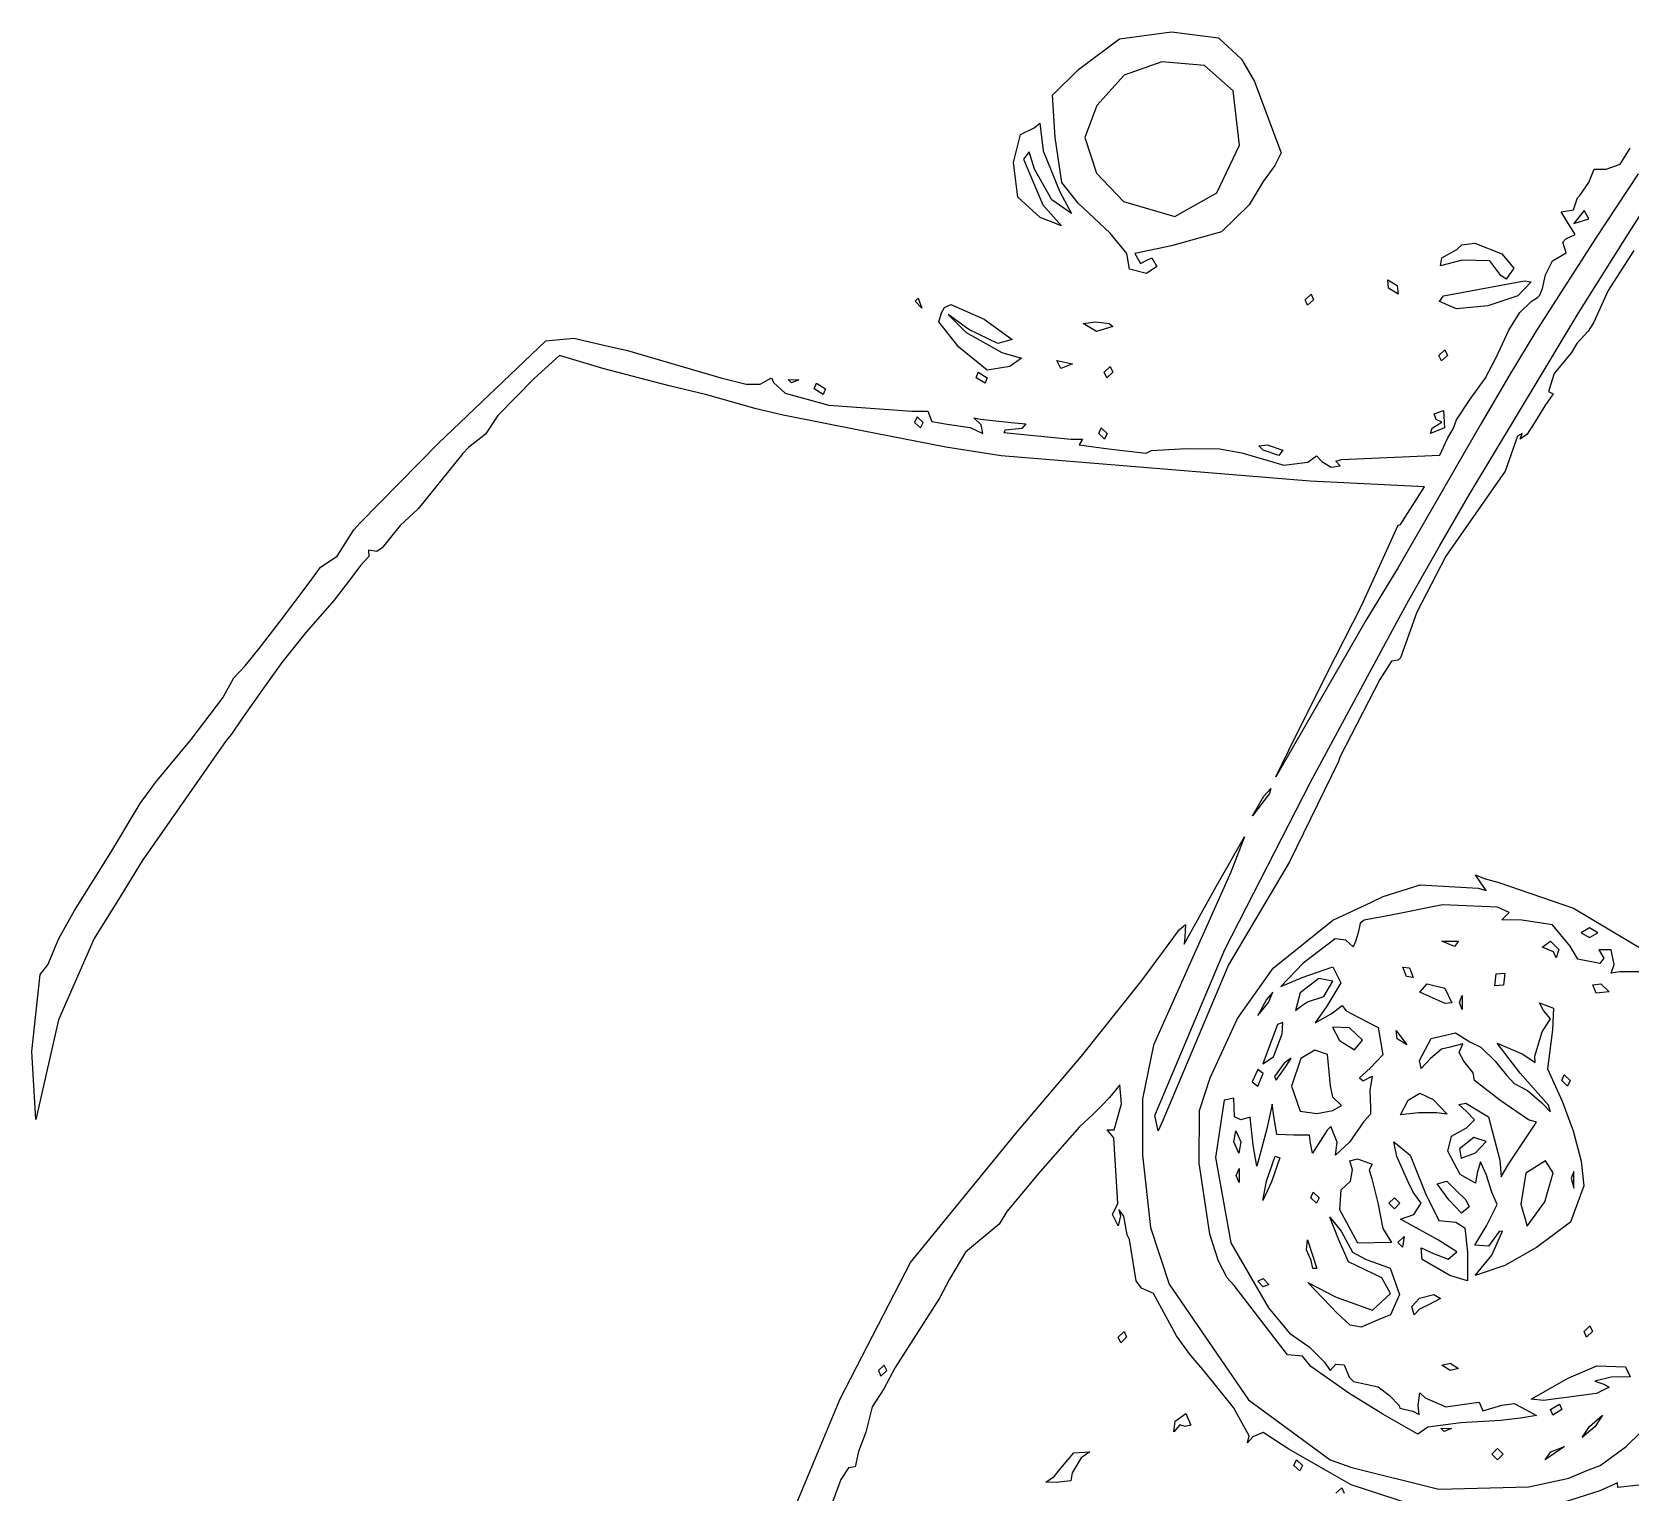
# Model space of a CAD drawing. Extents: x -2 to 136, y 0 to 93.
# Drawn here: x -1.84 to 17.94, y 56.89 to 74.96 of the extents above; entities that cross this region are included whole.
import ezdxf

# ---------------------------------------------------------------- set-up
doc = ezdxf.new("R2010")
doc.units = 0

msp = doc.modelspace()

# ---------------------------------------------------------------- linework, layer by layer
at = {"layer": 'Image'}
for p, q in [((11.620144, 74.870095), (12.261324, 74.957152)), ((12.261324, 74.957152), (12.84382, 74.882778)), ((11.112035, 74.492148), (11.620144, 74.870095)), ((12.84382, 74.882778), (13.1296, 74.621714)), ((12.144333, 74.586938), (11.679415, 74.421001)), ((12.67281, 74.543503), (12.144333, 74.586938)), ((13.025939, 74.227141), (12.67281, 74.543503)), ((13.1296, 74.621714), (13.29032, 74.345251)), ((10.792188, 74.174542), (11.112035, 74.492148)), ((11.679415, 74.421001), (11.339591, 74.045148)), ((13.29032, 74.345251), (13.551323, 73.645852)), ((10.823475, 73.65252), (10.792188, 74.174542)), ((13.106042, 73.55595), (13.025939, 74.227141)), ((11.339591, 74.045148), (11.190325, 73.651832)), ((10.396844, 73.689773), (10.565253, 73.769439)), ((10.565253, 73.769439), (10.634274, 73.827016)), ((10.634274, 73.827016), (10.676176, 73.484404)), ((10.307294, 73.343487), (10.396844, 73.689773)), ((10.90509, 73.094858), (10.823475, 73.65252)), ((11.190325, 73.651832), (11.335595, 73.210468)), ((12.824867, 72.966377), (13.106042, 73.55595)), ((13.551323, 73.645852), (13.619763, 73.460856)), ((10.500161, 73.473265), (10.431144, 73.3841)), ((10.431144, 73.3841), (10.671002, 72.817602)), ((10.569177, 73.259799), (10.500161, 73.473265)), ((10.676176, 73.484404), (10.883193, 72.9795)), ((13.619763, 73.460856), (13.541339, 73.303165)), ((17.815884, 73.322638), (17.936663, 73.519911)), ((10.361064, 72.912756), (10.307294, 73.343487)), ((10.783219, 72.879779), (10.569177, 73.259799)), ((11.335595, 73.210468), (11.670219, 72.859432)), ((13.541339, 73.303165), (13.39885, 73.107082)), ((17.426498, 73.095255), (17.490876, 73.259485)), ((17.490876, 73.259485), (17.641951, 73.259191)), ((18.036171, 73.200718), (17.510537, 72.402577)), ((17.641951, 73.259191), (17.815884, 73.322638)), ((10.883193, 72.9795), (11.025228, 72.7124)), ((11.108614, 72.839774), (10.90509, 73.094858)), ((12.30298, 72.672815), (12.824867, 72.966377)), ((12.824867, 72.966377), (12.824867, 72.966377)), ((13.39885, 73.107082), (13.222584, 72.8162)), ((17.313703, 72.931716), (17.426498, 73.095255)), ((17.919433, 72.463748), (18.271164, 73.016066)), ((10.640144, 72.661154), (10.361064, 72.912756)), ((10.671002, 72.817602), (10.90353, 72.556511)), ((11.025228, 72.7124), (10.783219, 72.879779)), ((11.506356, 72.469199), (11.108614, 72.839774)), ((11.670219, 72.859432), (12.30298, 72.672815)), ((13.222584, 72.8162), (12.882411, 72.485047)), ((17.238426, 72.757446), (17.286837, 72.903909)), ((17.286837, 72.903909), (17.313703, 72.931716)), ((10.90353, 72.556511), (10.640144, 72.661154)), ((10.640144, 72.661154), (10.640144, 72.661154)), ((17.085597, 72.730739), (17.238426, 72.757446)), ((17.143709, 72.638426), (17.085597, 72.730739)), ((17.25711, 72.452368), (17.143709, 72.638426)), ((17.369209, 72.748228), (17.242648, 72.585324)), ((17.242648, 72.585324), (17.426767, 72.644723)), ((17.426767, 72.644723), (17.369209, 72.748228)), ((17.426767, 72.644723), (17.426767, 72.644723)), ((11.710979, 72.214035), (11.506356, 72.469199)), ((12.882411, 72.485047), (12.264993, 72.312513)), ((17.510537, 72.402577), (16.77267, 71.251773)), ((17.104584, 72.357889), (17.142969, 72.396862)), ((17.142969, 72.396862), (17.25711, 72.452368)), ((17.29526, 71.47143), (17.919433, 72.463748)), ((11.743803, 72.022345), (11.710979, 72.214035)), ((12.264993, 72.312513), (11.811478, 72.217845)), ((11.811478, 72.217845), (11.880488, 72.092988)), ((15.607375, 72.161992), (15.79244, 72.265523)), ((15.79244, 72.265523), (15.855094, 72.324578)), ((15.855094, 72.324578), (16.014723, 72.344997)), ((16.014723, 72.344997), (16.349301, 72.212421)), ((16.349301, 72.212421), (16.498522, 72.032677)), ((16.978983, 72.126246), (17.144942, 72.223166)), ((17.144942, 72.223166), (17.104584, 72.357889)), ((17.984572, 72.252902), (17.665321, 71.757894)), ((11.952043, 71.970116), (11.743803, 72.022345)), ((11.743803, 72.022345), (11.743803, 72.022345)), ((11.880488, 72.092988), (11.949505, 72.12749)), ((11.949505, 72.12749), (12.018522, 72.161992)), ((12.081586, 72.054961), (11.952043, 71.970116)), ((12.018522, 72.161992), (12.081586, 72.054961)), ((15.59293, 72.061569), (15.607375, 72.161992)), ((15.859046, 72.131326), (15.59293, 72.061569)), ((16.20247, 72.125195), (15.859046, 72.131326)), ((16.337975, 71.94551), (16.20247, 72.125195)), ((16.498522, 72.032677), (16.404578, 71.896827)), ((16.890325, 71.953712), (16.978983, 72.126246)), ((14.948882, 71.787104), (14.938018, 71.890748)), ((14.938018, 71.890748), (15.05386, 71.818695)), ((14.948883, 71.787104), (14.948882, 71.787104)), ((15.067769, 71.713497), (14.948883, 71.787104)), ((15.05386, 71.818695), (15.067769, 71.713497)), ((15.630316, 71.692965), (16.631672, 71.879258)), ((16.404578, 71.896827), (16.337975, 71.94551)), ((16.337975, 71.94551), (16.337975, 71.94551)), ((16.711637, 71.863648), (16.546588, 71.692151)), ((16.631672, 71.879258), (16.711637, 71.863648)), ((16.821731, 71.701485), (16.853058, 71.781151)), ((16.853058, 71.781151), (16.890325, 71.953712)), ((9.089762, 71.624359), (9.128396, 71.662988)), ((9.17552, 71.539243), (9.089762, 71.624359)), ((9.089762, 71.624359), (9.089762, 71.624359)), ((9.128396, 71.662988), (9.17552, 71.539243)), ((9.453186, 71.548609), (9.533931, 71.583825)), ((9.533931, 71.583825), (9.701363, 71.511647)), ((13.916473, 71.644467), (13.989562, 71.713497)), ((13.946908, 71.575464), (13.916473, 71.644467)), ((13.916473, 71.644467), (13.916473, 71.644467)), ((14.019998, 71.644467), (13.946908, 71.575464)), ((13.989562, 71.713497), (14.019998, 71.644467)), ((15.578009, 71.621449), (15.630316, 71.692965)), ((15.79138, 71.530876), (15.578009, 71.621554)), ((15.578009, 71.621554), (15.578009, 71.621449)), ((16.546588, 71.692151), (16.177038, 71.567818)), ((16.573583, 71.485109), (16.711616, 71.620734)), ((16.711616, 71.620734), (16.791297, 71.671058)), ((16.791297, 71.671058), (16.821731, 71.701485)), ((17.665321, 71.757894), (17.484374, 71.357024)), ((9.382753, 71.368798), (9.416512, 71.483654)), ((9.416512, 71.483654), (9.453186, 71.548609)), ((9.753629, 71.276432), (9.499422, 71.460132)), ((9.499422, 71.460132), (9.723454, 71.238703)), ((9.701363, 71.511647), (9.947269, 71.40285)), ((9.947269, 71.40285), (10.293112, 71.151073)), ((16.177038, 71.567818), (15.79138, 71.530876)), ((16.435551, 71.266854), (16.573583, 71.485109)), ((16.849678, 70.731524), (17.29526, 71.47143)), ((9.633717, 71.058231), (9.382753, 71.368798)), ((9.723454, 71.238703), (10.162223, 70.990074)), ((10.115354, 71.102191), (9.753629, 71.276432)), ((11.171599, 71.350013), (11.326182, 71.369592)), ((11.171599, 71.34996), (11.171599, 71.350013)), ((11.337241, 71.250477), (11.171599, 71.34996)), ((11.326182, 71.369592), (11.491824, 71.347896)), ((11.535407, 71.313738), (11.337241, 71.250477)), ((11.491824, 71.347896), (11.535407, 71.313738)), ((16.279978, 70.929141), (16.435551, 71.266854)), ((16.77267, 71.251773), (16.435591, 70.699641)), ((17.417955, 71.256033), (17.279922, 71.10231)), ((17.484374, 71.357024), (17.417955, 71.256033)), ((3.192299, 69.866946), (4.522366, 71.135992)), ((4.522366, 71.135992), (4.867447, 71.169408)), ((4.867447, 71.169408), (5.254894, 71.076513)), ((5.254894, 71.076513), (5.530959, 71.015421)), ((5.530959, 71.015421), (6.68589, 70.676993)), ((9.983663, 70.772312), (9.633717, 71.058231)), ((9.633717, 71.058231), (9.633717, 71.058231)), ((10.293112, 71.151073), (10.115354, 71.102191)), ((10.162223, 70.990074), (10.405828, 70.921987)), ((15.572867, 70.954805), (15.645956, 71.023835)), ((15.645956, 71.023835), (15.676391, 70.954805)), ((17.213373, 70.989862), (16.996901, 70.73028)), ((17.279922, 71.10231), (17.213373, 70.989862)), ((4.691559, 70.953085), (4.375819, 70.669135)), ((5.225599, 70.790764), (4.691559, 70.953085)), ((6.04863, 70.576901), (5.225599, 70.790764)), ((10.263682, 70.818598), (9.983663, 70.772312)), ((10.405828, 70.921987), (10.263682, 70.818598)), ((10.892691, 70.792245), (10.845242, 70.891094)), ((10.845242, 70.891094), (11.040214, 70.851406)), ((11.040214, 70.851406), (10.892691, 70.792245)), ((10.892691, 70.792245), (10.892691, 70.792245)), ((11.431882, 70.747716), (11.504972, 70.816746)), ((11.504972, 70.816746), (11.535407, 70.747716)), ((15.603302, 70.885802), (15.572867, 70.954805)), ((15.572867, 70.954805), (15.572867, 70.954805)), ((15.676391, 70.954805), (15.603302, 70.885802)), ((16.144187, 70.670855), (16.279978, 70.929141)), ((4.375819, 70.669135), (3.928296, 70.210824)), ((6.68589, 70.676993), (6.998796, 70.598068)), ((6.998796, 70.598068), (7.172551, 70.598068)), ((7.172551, 70.598068), (7.313883, 70.675935)), ((7.313883, 70.675935), (7.340389, 70.618705)), ((7.340389, 70.618705), (7.482821, 70.487289)), ((7.519514, 70.656752), (7.651796, 70.651196)), ((7.519514, 70.656647), (7.519514, 70.656752)), ((7.561212, 70.614948), (7.519514, 70.656647)), ((7.651796, 70.651196), (7.561212, 70.614948)), ((7.843029, 70.540548), (7.869392, 70.609551)), ((7.869392, 70.609551), (7.981063, 70.540548)), ((9.844505, 70.678713), (9.870868, 70.747716)), ((9.956176, 70.609683), (9.844505, 70.678713)), ((9.844505, 70.678713), (9.844505, 70.678713)), ((9.870868, 70.747716), (9.982539, 70.678713)), ((9.982539, 70.678713), (9.956176, 70.609683)), ((11.462317, 70.678713), (11.431882, 70.747716)), ((11.431882, 70.747716), (11.431882, 70.747716)), ((11.535407, 70.747716), (11.462317, 70.678713)), ((15.944855, 69.228401), (16.849678, 70.731524)), ((15.956982, 70.415109), (16.144187, 70.670855)), ((16.435591, 70.699641), (16.082877, 70.092185)), ((16.996901, 70.73028), (16.926527, 70.510041)), ((6.497237, 70.47001), (6.04863, 70.576901)), ((6.820835, 70.379972), (6.497237, 70.47001)), ((7.482821, 70.487289), (8.024142, 70.341019)), ((7.9547, 70.471518), (7.843029, 70.540548)), ((7.843029, 70.540548), (7.843029, 70.540548)), ((7.981063, 70.540548), (7.9547, 70.471518)), ((15.789584, 70.158913), (15.956982, 70.415109)), ((16.985397, 70.479565), (16.884188, 70.332665)), ((16.926527, 70.510041), (16.985397, 70.479565)), ((3.928296, 70.210824), (3.774135, 69.981934)), ((7.124869, 70.293427), (6.820835, 70.379972)), ((7.456927, 70.214555), (7.124869, 70.293427)), ((8.434657, 70.019875), (7.456927, 70.214555)), ((8.024142, 70.341019), (9.052062, 70.263556)), ((9.052062, 70.263556), (9.248799, 70.265236)), ((9.115767, 70.194632), (9.085332, 70.125629)), ((9.188856, 70.125629), (9.115767, 70.194632)), ((9.248799, 70.265236), (9.299649, 70.136662)), ((15.513805, 70.230933), (15.62809, 70.271281)), ((15.539149, 70.161347), (15.513805, 70.230933)), ((15.62809, 70.271281), (15.639897, 70.056543)), ((16.884188, 70.332665), (16.780663, 70.16013)), ((9.469904, 69.817654), (8.434657, 70.019875)), ((9.085332, 70.125629), (9.158422, 70.056599)), ((9.158422, 70.056599), (9.188856, 70.125629)), ((9.188856, 70.125629), (9.188856, 70.125629)), ((9.299649, 70.136662), (9.489082, 70.102028)), ((9.489082, 70.102028), (9.770768, 70.063452)), ((9.770768, 70.063452), (9.930765, 69.986828)), ((9.909437, 70.095969), (9.81631, 70.18172)), ((9.81631, 70.18172), (9.901892, 70.164998)), ((9.901892, 70.164998), (10.281482, 70.122745)), ((9.930765, 69.986828), (9.909437, 70.095969)), ((10.206274, 70.027786), (10.189566, 70.000957)), ((10.189566, 70.000957), (11.017763, 69.917243)), ((10.413323, 70.050011), (10.206274, 70.027786)), ((10.281482, 70.122745), (10.461779, 70.106906)), ((10.461779, 70.106906), (10.413323, 70.050011)), ((11.362865, 69.989024), (11.393301, 70.058028)), ((11.393301, 70.058028), (11.46639, 69.989024)), ((16.082877, 70.092185), (15.06727, 68.330592)), ((15.639897, 70.056543), (15.469342, 69.989024)), ((15.469342, 69.989024), (15.486596, 70.056281)), ((15.486596, 70.056281), (15.607375, 70.130417)), ((15.607375, 70.130417), (15.539149, 70.161347)), ((15.67637, 69.926159), (15.752771, 70.055752)), ((15.752771, 70.055752), (15.789584, 70.158913)), ((16.780663, 70.16013), (16.663891, 69.978785)), ((2.226205, 68.882565), (3.192299, 69.866946)), ((3.564039, 69.815379), (3.495023, 69.743015)), ((3.774135, 69.981934), (3.564039, 69.815379)), ((10.155107, 69.711292), (9.469904, 69.817654)), ((11.017763, 69.917243), (11.16071, 69.920408)), ((11.16071, 69.920408), (11.121287, 69.848425)), ((11.121287, 69.848425), (11.483672, 69.797704)), ((11.435955, 69.919995), (11.362865, 69.989024)), ((11.362865, 69.989024), (11.362865, 69.989024)), ((11.46639, 69.989024), (11.435955, 69.919995)), ((11.483672, 69.797704), (11.95059, 69.745343)), ((12.015334, 69.777093), (12.44563, 69.802229)), ((12.44563, 69.802229), (12.856264, 69.796672)), ((13.345033, 69.836019), (13.446539, 69.849933)), ((13.39885, 69.781962), (13.345033, 69.836019)), ((13.446539, 69.849933), (13.640407, 69.781962)), ((15.469342, 69.989024), (15.469342, 69.989024)), ((15.582746, 69.718885), (15.67637, 69.926159)), ((16.544224, 69.957063), (16.435582, 69.652237)), ((16.599992, 69.987516), (16.544224, 69.957063)), ((16.577173, 69.919174), (16.599992, 69.987516)), ((16.663891, 69.978785), (16.577173, 69.919174)), ((3.495023, 69.743015), (3.219724, 69.397919)), ((13.980111, 69.396782), (10.155107, 69.711292)), ((11.95059, 69.745343), (12.015334, 69.777093)), ((12.856264, 69.796672), (13.132331, 69.750635)), ((13.132331, 69.750635), (13.654334, 69.595146)), ((13.590983, 69.716061), (13.39885, 69.781962)), ((13.39885, 69.781962), (13.39885, 69.781962)), ((13.640407, 69.781962), (13.590983, 69.716061)), ((13.654334, 69.595146), (13.95096, 69.63234)), ((13.95096, 69.63234), (14.058558, 69.710762)), ((14.058558, 69.710762), (14.123501, 69.641733)), ((14.123501, 69.641733), (14.240206, 69.573761)), ((14.296042, 69.647315), (14.365059, 69.668217)), ((14.349239, 69.588214), (14.296042, 69.647315)), ((14.365059, 69.668217), (15.582746, 69.718885)), ((16.435582, 69.652237), (16.393344, 69.523623)), ((14.240206, 69.573761), (14.349239, 69.588214)), ((16.393344, 69.523623), (15.657722, 68.469154)), ((3.219724, 69.397919), (2.943659, 69.056581)), ((15.391921, 69.328149), (13.980111, 69.396782)), ((15.097234, 68.861133), (15.391921, 69.328149)), ((15.579432, 68.593772), (15.944855, 69.228401)), ((2.943659, 69.056581), (2.721247, 68.849518)), ((2.14635, 68.796284), (2.226205, 68.882565)), ((2.721247, 68.849518), (2.495887, 68.572024)), ((14.615991, 67.857782), (15.066843, 68.853461)), ((15.066843, 68.853461), (15.097234, 68.861133)), ((1.93907, 68.471826), (2.14635, 68.796284)), ((1.733541, 68.333026), (1.93907, 68.471826)), ((2.333026, 68.468439), (2.233575, 68.361019)), ((2.432839, 68.527627), (2.326298, 68.544824)), ((2.326298, 68.544824), (2.333026, 68.468439)), ((2.495887, 68.572024), (2.432839, 68.527627)), ((15.200676, 67.927473), (15.579432, 68.593772)), ((15.657722, 68.469154), (15.297841, 67.778989)), ((1.605084, 68.157872), (1.733541, 68.333026)), ((2.233575, 68.361019), (2.080185, 68.158983)), ((15.06727, 68.330592), (14.668339, 67.674452)), ((1.227009, 67.655826), (1.605084, 68.157872)), ((2.080185, 68.158983), (1.904282, 67.926018)), ((1.904282, 67.926018), (1.554373, 67.524143)), ((14.291727, 67.224979), (14.615991, 67.857782)), ((15.055252, 67.660826), (15.200676, 67.927473)), ((0.975876, 67.329595), (1.227009, 67.655826)), ((14.668339, 67.674452), (14.351253, 67.12232)), ((14.800251, 67.18836), (15.055252, 67.660826)), ((15.297841, 67.778989), (15.098087, 67.21339)), ((1.554373, 67.524143), (1.255719, 67.153012)), ((0.801181, 67.114886), (0.975876, 67.329595)), ((0.661224, 66.965687), (0.801181, 67.114886)), ((1.255719, 67.153012), (1.008773, 66.807916)), ((14.351253, 67.12232), (13.552333, 65.738578)), ((13.79876, 66.237528), (14.291727, 67.224979)), ((13.984267, 65.674046), (14.800251, 67.18836)), ((14.986237, 67.172512), (14.841285, 66.94415)), ((15.065917, 67.185741), (14.986237, 67.172512)), ((15.098087, 67.21339), (15.065917, 67.185741)), ((0.527514, 66.716212), (0.661224, 66.965687)), ((14.841285, 66.94415), (14.346842, 65.983555)), ((0.132594, 66.201545), (0.527514, 66.716212)), ((1.008773, 66.807916), (0.758658, 66.458879)), ((0.758658, 66.458879), (0.630841, 66.269093)), ((0.630841, 66.269093), (0.566955, 66.190909)), ((0.566955, 66.190909), (-0.473422, 64.701703)), ((-0.308979, 65.668966), (0.132594, 66.201545)), ((13.552333, 65.738578), (13.79876, 66.237528)), ((14.33058, 65.931432), (13.724995, 64.688395)), ((14.346842, 65.983555), (14.33058, 65.931432)), ((-0.496512, 65.408775), (-0.308979, 65.668966)), ((12.921126, 63.603578), (13.984267, 65.674046)), ((13.474817, 65.535272), (13.263417, 65.259206)), ((13.263417, 65.259206), (13.405024, 65.500771)), ((13.405024, 65.500771), (13.492842, 65.595392)), ((13.492842, 65.595392), (13.474817, 65.535272)), ((-0.858795, 64.802563), (-0.496512, 65.408775)), ((13.263417, 65.259206), (13.263417, 65.259206)), ((12.814124, 64.384786), (13.166126, 64.997005)), ((13.166126, 64.997005), (12.997362, 64.559781)), ((-1.310689, 64.085913), (-0.858795, 64.802563)), ((-0.473422, 64.701703), (-0.731142, 64.277048)), ((13.724995, 64.688395), (13.681276, 64.619365)), ((12.997362, 64.559781), (12.041244, 62.419447)), ((13.681276, 64.619365), (12.970505, 63.415142)), ((16.090498, 64.430294), (16.024542, 64.527115)), ((16.024542, 64.527115), (16.133185, 64.480168)), ((16.133185, 64.480168), (16.311657, 64.434528)), ((-0.731142, 64.277048), (-1.06607, 63.740817)), ((12.420446, 63.671497), (12.814124, 64.384786)), ((14.883961, 64.257363), (15.340316, 64.404931)), ((15.340316, 64.404931), (16.055989, 64.364122)), ((16.055989, 64.364122), (16.156752, 64.331764)), ((16.156752, 64.331764), (16.090498, 64.430294)), ((16.311657, 64.434528), (17.238319, 64.113807)), ((-1.504695, 63.740844), (-1.310689, 64.085913)), ((14.261352, 63.964853), (14.737768, 64.19037)), ((14.737768, 64.19037), (14.883961, 64.257363)), ((15.61441, 64.155088), (14.982549, 64.028869)), ((16.297546, 64.128352), (15.61441, 64.155088)), ((16.439029, 64.059825), (16.297546, 64.128352)), ((17.238319, 64.113807), (18.329424, 63.463958)), ((12.363617, 63.850937), (12.435061, 63.913061)), ((12.435061, 63.913061), (12.426613, 63.757777)), ((13.520225, 63.373417), (14.261352, 63.964853)), ((14.598163, 63.927931), (14.572135, 63.810694)), ((14.648799, 63.966639), (14.598163, 63.927931)), ((14.982549, 64.028869), (14.648799, 63.966639)), ((16.350887, 63.971296), (16.439029, 64.059825)), ((16.5972, 63.965739), (16.350887, 63.971296)), ((16.978662, 63.909648), (16.5972, 63.965739)), ((17.194759, 63.646573), (16.978662, 63.909648)), ((17.436318, 63.870172), (17.332793, 63.810694)), ((17.539842, 63.810694), (17.436318, 63.870172)), ((-1.641657, 63.412999), (-1.504695, 63.740844)), ((-1.06607, 63.740817), (-1.508668, 62.734106)), ((11.897756, 63.220621), (12.363617, 63.850937)), ((12.426613, 63.757777), (12.420446, 63.671497)), ((14.289453, 63.734649), (13.892025, 63.433504)), ((14.418924, 63.718196), (14.289453, 63.734649)), ((14.512943, 63.638159), (14.418924, 63.718196)), ((14.540574, 63.7024), (14.512943, 63.638159)), ((14.572135, 63.810694), (14.540574, 63.7024)), ((15.607383, 63.706607), (15.814432, 63.706607)), ((15.76267, 63.638662), (15.607383, 63.706607)), ((15.607383, 63.706607), (15.607383, 63.706607)), ((15.814432, 63.706607), (15.76267, 63.638662)), ((16.849678, 63.633423), (16.953203, 63.706501)), ((16.953203, 63.706501), (17.056728, 63.602996)), ((17.332793, 63.810694), (17.436318, 63.751216)), ((17.436318, 63.751216), (17.539842, 63.810694)), ((17.539842, 63.810694), (17.539842, 63.810694)), ((12.058754, 61.550493), (12.921126, 63.603578)), ((16.918695, 63.602996), (16.849678, 63.633423)), ((16.987711, 63.572543), (16.918695, 63.602996)), ((17.022219, 63.499465), (16.987711, 63.572543)), ((16.987711, 63.572543), (16.987711, 63.572543)), ((17.056728, 63.602996), (17.022219, 63.499465)), ((17.288806, 63.485353), (17.194759, 63.646573)), ((17.562739, 63.432181), (17.288806, 63.485353)), ((17.70124, 63.598392), (17.55182, 63.599864)), ((17.55182, 63.599864), (17.610856, 63.497454)), ((17.610856, 63.497454), (17.562739, 63.432181)), ((17.739703, 63.417709), (17.70124, 63.598392)), ((-1.835976, 62.343105), (-1.732972, 63.292085)), ((-1.732972, 63.292085), (-1.641657, 63.412999)), ((12.970505, 63.415142), (12.156564, 61.48665)), ((13.07892, 62.747705), (13.520225, 63.373417)), ((13.892025, 63.433504), (13.615618, 63.146905)), ((13.878983, 63.256683), (14.258573, 63.388181)), ((14.258573, 63.388181), (14.358104, 63.190505)), ((15.170279, 63.269331), (15.124268, 63.386647)), ((15.124268, 63.386647), (15.205937, 63.376328)), ((15.205937, 63.376328), (15.251948, 63.259012)), ((16.263876, 63.15294), (16.281968, 63.304361)), ((16.281968, 63.304361), (16.387318, 63.310529)), ((16.387318, 63.310529), (16.370637, 63.160904)), ((17.703062, 63.311237), (17.739703, 63.417709)), ((17.809983, 63.325713), (17.703062, 63.311237)), ((18.087443, 63.326497), (17.809983, 63.325713)), ((11.149983, 62.285214), (11.897756, 63.220621)), ((13.51676, 63.075791), (13.437174, 62.986703)), ((13.462333, 62.948127), (13.51676, 63.075791)), ((13.615618, 63.146905), (13.878983, 63.256683)), ((14.086842, 63.243481), (13.853148, 63.068237)), ((14.259293, 63.213649), (14.086842, 63.243481)), ((14.146449, 63.021019), (14.259293, 63.213649)), ((14.358104, 63.190505), (14.184864, 62.900317)), ((15.251948, 63.259012), (15.170279, 63.269331)), ((15.170279, 63.269331), (15.170279, 63.269331)), ((15.335201, 63.075986), (15.428133, 63.176674)), ((15.465277, 63.016257), (15.335201, 63.075986)), ((15.428133, 63.176674), (15.643905, 63.123608)), ((15.643905, 63.123608), (15.73304, 62.944634)), ((16.263877, 63.152967), (16.263876, 63.15294)), ((16.370637, 63.160904), (16.263877, 63.152967)), ((17.474707, 63.16734), (17.574351, 63.179266)), ((17.516837, 63.062268), (17.474707, 63.16734)), ((17.677875, 63.077905), (17.516837, 63.062294)), ((17.574351, 63.179266), (17.677875, 63.077905)), ((13.437174, 62.986703), (13.329842, 62.785382)), ((13.329842, 62.785382), (13.462333, 62.948127)), ((13.462333, 62.948127), (13.462333, 62.948127)), ((13.853148, 63.068237), (13.796961, 62.850469)), ((13.796961, 62.850469), (13.870089, 62.906243)), ((13.870089, 62.906243), (13.944859, 62.957916)), ((13.944859, 62.957916), (14.146449, 63.021019)), ((13.944859, 62.957916), (13.944859, 62.957916)), ((14.184864, 62.900317), (14.042268, 62.695662)), ((14.239743, 62.807501), (14.376035, 62.911346)), ((14.376035, 62.911346), (14.423141, 62.842532)), ((15.650454, 62.933389), (15.465277, 63.016257)), ((15.73304, 62.944634), (15.650454, 62.933257)), ((15.650454, 62.933257), (15.650454, 62.933389)), ((15.825329, 62.947254), (15.860141, 63.033508)), ((15.860141, 62.860973), (15.825329, 62.947254)), ((15.825329, 62.947254), (15.825329, 62.947254)), ((15.860141, 63.033508), (15.860141, 62.860973)), ((16.867102, 62.850628), (16.816773, 62.941549)), ((16.816773, 62.941549), (16.987712, 62.878065)), ((16.987712, 62.878065), (16.978261, 62.611048)), ((17.516837, 63.062294), (17.516837, 63.062268)), ((-1.508668, 62.734106), (-1.789214, 61.499985)), ((12.740789, 62.016345), (13.07892, 62.747705)), ((13.642669, 62.699425), (13.573178, 62.673543)), ((13.632749, 62.558899), (13.642669, 62.699425)), ((14.042268, 62.695662), (14.239743, 62.807501)), ((14.423141, 62.842532), (14.580684, 62.763183)), ((14.580684, 62.763183), (14.820886, 62.639038)), ((16.849661, 62.582896), (16.9505, 62.746637)), ((16.9505, 62.746637), (16.867102, 62.850628)), ((13.573178, 62.673543), (13.393997, 62.188932)), ((13.52435, 62.277356), (13.632749, 62.558899)), ((14.463921, 62.632559), (14.254297, 62.640936)), ((14.254297, 62.640936), (14.342082, 62.476931)), ((14.627352, 62.47963), (14.463921, 62.632559)), ((14.820886, 62.639038), (14.878065, 62.298417)), ((15.056636, 62.49778), (15.042727, 62.602952)), ((15.042727, 62.602952), (15.175521, 62.424147)), ((15.175521, 62.424147), (15.056634, 62.49778)), ((15.056634, 62.49778), (15.056636, 62.49778)), ((15.332852, 62.228699), (15.474885, 62.502132)), ((15.474885, 62.502132), (15.777143, 62.574112)), ((15.777143, 62.574112), (15.952465, 62.462405)), ((16.759297, 62.281801), (16.849661, 62.582896)), ((16.978261, 62.611048), (16.914837, 62.128812)), ((-1.789214, 61.499985), (-1.835976, 62.343105)), ((10.353813, 61.345415), (11.149983, 62.285214)), ((12.041244, 62.419447), (11.906371, 61.755636)), ((14.037888, 62.359637), (13.865323, 62.254522)), ((14.19207, 62.304426), (14.037888, 62.359637)), ((14.22845, 61.915486), (14.19207, 62.304426)), ((14.342082, 62.476931), (14.526976, 62.360799)), ((14.526976, 62.360799), (14.627352, 62.479577)), ((14.627352, 62.479577), (14.627352, 62.47963)), ((14.878065, 62.298417), (14.72213, 62.135804)), ((15.605849, 62.368981), (15.46935, 62.256666)), ((15.712576, 62.396074), (15.605849, 62.368981)), ((15.865864, 62.435286), (15.712576, 62.396074)), ((15.820569, 62.329479), (15.865864, 62.435286)), ((15.879321, 62.22346), (15.820569, 62.329479)), ((15.952465, 62.462405), (16.089183, 62.394698)), ((16.089183, 62.394698), (16.269206, 62.222164)), ((16.577233, 62.072648), (16.293406, 62.445875)), ((16.293406, 62.445875), (16.612143, 62.310191)), ((16.612143, 62.310191), (16.76413, 62.206153)), ((13.329842, 62.119929), (13.261882, 61.964645)), ((13.397801, 62.06815), (13.329842, 62.119929)), ((13.393997, 62.188932), (13.52435, 62.277356)), ((13.52435, 62.277356), (13.52435, 62.277356)), ((13.65767, 62.197743), (13.536891, 62.03095)), ((13.55642, 61.987638), (13.677199, 62.154431)), ((13.74445, 62.256831), (13.65767, 62.197743)), ((13.677199, 62.154431), (13.74445, 62.256831)), ((13.677199, 62.154431), (13.677199, 62.154431)), ((13.865323, 62.254522), (13.748412, 61.914312)), ((14.72213, 62.135804), (14.58818, 62.016265)), ((15.353528, 62.129623), (15.332852, 62.228699)), ((15.46935, 62.256666), (15.353528, 62.129623)), ((15.994131, 62.077887), (15.879321, 62.22346)), ((16.269206, 62.222164), (16.408554, 62.049603)), ((16.76413, 62.206153), (16.759297, 62.281801)), ((16.914837, 62.128812), (17.097098, 61.72623)), ((11.622951, 61.928186), (11.495963, 61.772902)), ((11.645004, 61.69268), (11.622951, 61.928186)), ((12.610021, 61.610336), (12.740789, 62.016345)), ((13.261882, 61.964645), (13.329842, 61.912866)), ((13.329842, 61.912866), (13.397801, 62.06815)), ((13.397801, 62.06815), (13.397801, 62.06815)), ((13.536891, 62.03095), (13.55642, 61.987638)), ((13.748412, 61.914312), (13.854777, 61.604839)), ((14.259134, 61.774833), (14.22845, 61.915486)), ((14.58818, 62.016265), (14.633688, 61.979753)), ((14.633688, 61.979753), (14.745265, 62.034224)), ((14.745265, 62.034224), (14.718989, 61.860214)), ((16.013993, 61.9806), (15.994131, 62.077887)), ((16.327315, 61.739035), (16.013993, 61.9806)), ((16.408554, 62.049603), (16.504597, 61.946098)), ((16.504597, 61.946098), (16.669357, 61.859817)), ((16.926212, 61.675985), (16.577233, 62.072648)), ((17.091236, 61.981923), (17.121671, 62.050926)), ((17.164326, 61.912893), (17.091236, 61.981923)), ((17.091236, 61.981923), (17.091236, 61.981923)), ((17.121671, 62.050926), (17.19476, 61.981923)), ((17.19476, 61.981923), (17.164326, 61.912893)), ((11.495963, 61.772902), (11.397239, 61.669371)), ((11.552524, 61.373302), (11.645004, 61.69268)), ((11.906371, 61.755636), (11.904856, 61.056729)), ((12.915905, 61.740438), (12.809269, 61.028577)), ((13.03597, 61.761869), (12.915905, 61.740438)), ((13.043958, 61.533163), (13.03597, 61.761869)), ((14.365088, 61.673472), (14.259134, 61.774833)), ((14.718989, 61.860214), (14.727202, 61.647252)), ((15.095461, 61.558352), (15.193143, 61.739988)), ((15.193143, 61.739988), (15.333699, 61.826632)), ((15.333699, 61.826632), (15.50209, 61.747661)), ((15.50209, 61.747661), (15.673972, 61.567271)), ((15.819172, 61.68506), (15.903998, 61.702338)), ((15.903998, 61.702338), (16.187261, 61.532766)), ((16.682051, 61.497471), (16.327315, 61.739035)), ((16.669357, 61.859817), (16.845795, 61.704534)), ((16.845795, 61.704534), (16.952613, 61.593988)), ((17.097098, 61.72623), (17.233613, 61.359703)), ((11.292006, 61.565866), (11.125511, 61.410582)), ((11.397239, 61.669371), (11.292006, 61.565866)), ((12.058755, 61.550467), (12.058754, 61.550493)), ((12.0966, 61.360496), (12.058755, 61.550467)), ((12.603907, 60.959971), (12.610021, 61.610336)), ((13.120094, 61.496651), (13.043958, 61.533163)), ((13.236303, 61.53066), (13.120094, 61.496651)), ((13.271965, 61.181585), (13.236303, 61.53066)), ((13.507902, 61.68809), (13.442192, 61.382642)), ((13.528463, 61.542847), (13.507902, 61.68809)), ((13.567309, 61.314922), (13.528463, 61.542847)), ((13.854777, 61.604839), (14.060947, 61.573142)), ((14.060947, 61.573142), (14.260684, 61.612194)), ((14.260684, 61.612194), (14.365088, 61.673472)), ((14.260684, 61.612194), (14.260684, 61.612194)), ((14.723971, 61.567665), (14.641152, 61.476172)), ((14.727202, 61.647252), (14.723971, 61.567665)), ((15.319237, 61.582561), (15.095461, 61.55769)), ((15.095461, 61.55769), (15.095461, 61.558352)), ((15.540089, 61.582561), (15.319237, 61.582561)), ((15.673972, 61.567271), (15.540089, 61.582561)), ((15.913894, 61.598806), (15.819172, 61.68506)), ((16.013355, 61.497484), (15.913894, 61.598806)), ((15.913894, 61.396162), (16.013355, 61.497484)), ((16.187261, 61.532766), (16.326201, 60.997885)), ((16.780661, 61.466912), (16.682051, 61.497471)), ((16.952613, 61.593988), (16.926212, 61.675985)), ((9.032119, 59.731909), (10.353813, 61.345415)), ((11.125511, 61.410582), (10.644104, 60.859879)), ((11.550746, 61.273422), (11.466254, 61.373302)), ((11.466254, 61.373302), (11.552524, 61.373302)), ((12.156564, 61.48665), (12.0966, 61.360496)), ((13.033778, 61.221749), (13.060237, 61.359782)), ((13.060237, 61.359782), (13.122792, 61.221749)), ((13.442192, 61.382642), (13.317546, 60.923161)), ((13.778708, 61.304722), (13.567309, 61.314922)), ((13.970466, 61.305824), (13.778708, 61.304722)), ((13.981106, 61.208758), (13.970466, 61.305824)), ((14.18888, 61.366529), (14.006903, 61.084536)), ((14.234701, 61.413731), (14.18888, 61.366529)), ((14.311743, 61.218706), (14.234701, 61.413731)), ((14.641152, 61.476172), (14.467029, 61.221088)), ((15.728162, 61.292631), (15.913894, 61.396162)), ((16.433563, 60.945339), (16.780661, 61.466912)), ((17.233613, 61.359703), (17.330521, 60.982593)), ((11.59948, 60.461893), (11.550746, 61.273422)), ((13.096334, 61.083716), (13.033778, 61.221749)), ((13.033778, 61.221749), (13.033778, 61.221749)), ((13.122792, 61.221749), (13.096334, 61.083716)), ((13.317546, 60.923161), (13.271965, 61.181585)), ((14.006903, 61.084536), (13.981106, 61.208758)), ((14.467029, 61.221088), (14.292907, 61.057522)), ((14.292907, 61.057522), (14.311743, 61.218706)), ((15.050243, 61.040377), (15.014143, 61.222225)), ((15.014143, 61.222225), (15.218039, 61.058071)), ((15.682855, 61.1065), (15.728162, 61.292631)), ((15.836806, 60.81871), (15.682855, 61.1065)), ((16.004931, 61.27837), (15.82733, 61.135548)), ((15.82733, 61.135548), (15.84694, 61.021321)), ((16.154885, 61.228969), (16.004931, 61.27837)), ((16.026019, 61.086203), (16.154885, 61.228969)), ((11.904856, 61.056729), (12.004871, 60.163887)), ((12.737802, 60.082455), (12.603907, 60.959971)), ((12.809269, 61.028577), (12.996783, 59.974687)), ((13.438503, 60.738621), (13.544162, 61.045749)), ((13.602901, 61.023712), (13.500248, 60.729281)), ((13.544162, 61.045749), (13.602901, 61.023712)), ((14.467894, 60.989396), (14.565636, 61.014766)), ((14.503121, 60.876733), (14.467894, 60.989396)), ((14.565636, 61.014766), (14.744678, 60.945736)), ((14.744678, 60.945736), (14.709313, 60.876733)), ((15.193285, 60.72981), (15.050243, 61.040377)), ((15.218039, 61.058071), (15.406726, 60.58384)), ((15.84694, 61.021321), (16.026018, 61.086203)), ((16.026018, 61.086203), (16.026019, 61.086203)), ((16.085793, 60.976825), (16.046529, 60.841464)), ((16.159514, 60.811249), (16.085793, 60.976825)), ((16.326201, 60.997885), (16.341058, 60.790055)), ((16.341058, 60.790055), (16.433563, 60.945339)), ((16.89115, 60.988387), (16.64849, 60.835289)), ((16.98516, 60.841507), (16.89115, 60.988387)), ((17.330521, 60.982593), (17.366801, 60.677644)), ((10.644104, 60.859879), (10.223959, 60.362939)), ((13.064673, 60.807624), (13.099484, 60.893904)), ((13.099484, 60.72137), (13.064673, 60.807624)), ((13.064673, 60.807624), (13.064673, 60.807624)), ((13.099484, 60.893904), (13.099484, 60.72137)), ((13.39459, 60.497056), (13.438503, 60.738621)), ((13.500248, 60.729281), (13.39459, 60.497056)), ((14.360892, 60.629697), (14.478522, 60.7387)), ((14.478522, 60.7387), (14.503121, 60.876733)), ((14.709313, 60.876733), (14.743357, 60.764656)), ((14.743357, 60.764656), (14.815314, 60.470016)), ((15.254251, 60.60109), (15.193285, 60.72981)), ((15.548279, 60.702287), (15.66873, 60.738806)), ((15.693653, 60.504359), (15.548279, 60.702287)), ((15.66873, 60.738806), (15.789509, 60.618024)), ((16.026257, 60.711292), (15.836806, 60.81871)), ((16.046529, 60.841464), (16.026257, 60.711292)), ((16.228531, 60.600138), (16.159514, 60.811249)), ((16.64849, 60.835289), (16.583597, 60.454009)), ((16.882754, 60.480493), (16.98516, 60.841507)), ((17.242588, 60.858159), (17.208215, 60.773202)), ((17.208215, 60.773202), (17.240031, 60.651123)), ((17.240031, 60.651123), (17.242597, 60.858159)), ((17.242597, 60.858159), (17.242588, 60.858159)), ((13.985497, 60.531558), (14.015932, 60.600588)), ((14.058587, 60.462555), (13.985497, 60.531558)), ((13.985497, 60.531558), (13.985497, 60.531558)), ((14.015932, 60.600588), (14.089022, 60.531558)), ((14.089022, 60.531558), (14.058587, 60.462555)), ((14.346753, 60.383841), (14.360892, 60.629697)), ((14.951727, 60.462608), (15.020743, 60.531611)), ((15.020743, 60.531611), (15.08976, 60.462608)), ((15.351315, 60.463057), (15.254251, 60.60109)), ((15.406726, 60.58384), (15.570688, 60.248666)), ((15.852678, 60.339669), (15.693652, 60.504359)), ((15.693652, 60.504359), (15.693653, 60.504359)), ((15.789509, 60.618024), (15.903123, 60.507243)), ((15.903123, 60.507243), (15.946434, 60.420962)), ((16.292879, 60.447014), (16.228531, 60.600138)), ((17.366801, 60.677644), (17.200936, 60.23123)), ((10.223959, 60.362939), (10.129605, 60.2062)), ((11.53527, 60.32386), (11.59948, 60.461893)), ((11.60212, 60.185827), (11.53527, 60.32386)), ((11.631418, 60.306609), (11.60212, 60.185827)), ((11.673867, 60.302376), (11.612901, 60.387549)), ((11.612901, 60.387549), (11.631418, 60.306609)), ((14.570684, 59.968499), (14.346753, 60.383841)), ((14.815314, 60.470016), (14.878527, 60.150717)), ((15.020743, 60.393578), (14.951727, 60.462608)), ((14.951727, 60.462608), (14.951727, 60.462608)), ((15.08976, 60.462608), (15.020743, 60.393578)), ((15.096188, 60.266419), (15.259913, 60.325024)), ((15.259913, 60.325024), (15.351315, 60.463057)), ((15.946434, 60.420962), (15.852678, 60.339669)), ((16.159514, 60.186039), (16.292879, 60.447014)), ((16.583597, 60.454009), (16.664825, 60.180291)), ((16.664825, 60.180291), (16.882755, 60.480493)), ((16.882755, 60.480493), (16.882754, 60.480493)), ((10.129605, 60.2062), (9.714296, 59.85832)), ((11.714377, 60.074491), (11.673867, 60.302376)), ((12.004871, 60.163887), (12.233121, 59.461505)), ((14.329821, 60.018214), (14.221125, 60.290734)), ((14.221125, 60.290734), (14.360589, 60.118173)), ((14.360589, 60.118173), (14.501586, 59.859385)), ((14.878527, 60.150717), (14.98404, 59.979505)), ((15.567235, 60.006414), (15.096188, 60.266419)), ((15.570688, 60.248666), (15.779924, 60.231468)), ((15.779924, 60.231468), (15.894388, 60.158744)), ((15.894388, 60.158744), (15.923768, 59.859226)), ((16.01736, 59.94549), (16.159514, 60.186039)), ((16.317569, 60.114893), (16.186047, 59.931616)), ((16.226911, 59.820729), (16.358433, 60.117538)), ((16.358433, 60.117538), (16.317569, 60.114893)), ((17.200936, 60.23123), (16.777712, 59.91545)), ((11.74311, 60.013716), (11.714377, 60.074491)), ((11.826726, 59.501801), (11.74311, 60.013716)), ((12.846726, 59.74863), (12.737802, 60.082455)), ((12.996783, 59.974687), (13.46152, 59.168109)), ((13.931552, 59.888489), (13.947839, 60.012076)), ((13.947839, 60.012076), (14.062802, 59.654227)), ((14.453564, 59.740084), (14.329821, 60.018214)), ((14.570685, 59.968393), (14.570684, 59.968499)), ((14.98404, 59.979505), (14.570685, 59.968393)), ((15.120816, 59.920953), (15.065603, 59.976172)), ((15.065603, 59.976172), (15.065604, 59.976172)), ((15.065604, 59.976172), (15.143248, 60.053827)), ((15.143248, 60.053827), (15.120816, 59.920953)), ((15.365234, 59.768851), (15.351056, 59.910926)), ((15.351056, 59.910926), (15.503858, 59.841896)), ((15.792212, 59.862507), (15.567235, 60.006414)), ((16.186047, 59.931616), (16.01736, 59.94549)), ((16.777712, 59.91545), (16.385929, 59.694391)), ((8.162045, 58.041964), (9.032119, 59.731909)), ((9.714296, 59.85832), (9.516542, 59.522227)), ((12.950891, 59.541065), (12.846726, 59.74863)), ((13.993066, 59.755218), (13.931552, 59.888489)), ((14.011378, 59.657429), (13.993066, 59.755218)), ((14.864426, 59.539408), (14.453564, 59.740084)), ((14.501586, 59.859385), (14.66247, 59.773104)), ((14.66247, 59.773104), (14.966974, 59.658742)), ((15.705294, 59.571016), (15.365234, 59.768851)), ((15.503858, 59.841896), (15.686224, 59.772893)), ((15.686224, 59.772893), (15.792212, 59.862507)), ((15.923768, 59.859226), (15.923768, 59.503097)), ((16.021481, 59.56837), (16.226911, 59.820729)), ((9.516542, 59.522227), (9.39472, 59.287753)), ((13.037987, 59.447403), (12.950891, 59.541065)), ((13.329842, 59.500795), (13.398858, 59.531223)), ((13.398858, 59.531223), (13.467874, 59.458145)), ((14.011378, 59.657402), (14.011378, 59.657429)), ((14.062802, 59.654227), (14.011378, 59.657402)), ((14.973636, 59.3453), (14.864426, 59.539408)), ((14.966974, 59.658742), (15.082622, 59.335246)), ((15.923768, 59.503097), (15.705294, 59.571069)), ((15.705294, 59.571069), (15.705294, 59.571016)), ((16.385929, 59.694391), (16.021481, 59.567973)), ((16.021481, 59.567973), (16.021481, 59.56837)), ((11.893501, 59.412134), (11.826726, 59.501801)), ((12.041991, 59.348078), (11.893501, 59.412134)), ((12.326184, 58.822696), (12.041991, 59.348078)), ((12.233121, 59.461505), (13.214438, 58.032545)), ((13.700469, 58.589519), (13.037987, 59.447403)), ((13.398858, 59.427691), (13.329842, 59.500795)), ((13.329842, 59.500795), (13.329842, 59.500795)), ((13.467874, 59.458145), (13.398858, 59.427691)), ((14.317217, 59.099873), (13.948914, 59.483095)), ((13.948914, 59.483095), (14.300535, 59.302411)), ((14.750911, 59.140341), (14.973636, 59.3453)), ((15.082622, 59.335246), (14.973054, 59.082887)), ((15.333057, 59.289817), (15.507631, 59.335325)), ((15.507631, 59.335325), (15.592386, 59.283573)), ((9.39472, 59.287753), (8.843632, 58.429128)), ((13.46152, 59.168109), (13.723984, 58.856086)), ((14.300535, 59.302411), (14.750911, 59.140341)), ((15.237343, 59.186312), (15.333057, 59.289817)), ((15.264467, 59.082781), (15.237343, 59.186312)), ((15.237343, 59.186312), (15.237343, 59.186312)), ((15.331317, 59.154827), (15.264467, 59.082781)), ((15.444936, 59.206579), (15.331317, 59.154827)), ((15.592386, 59.283573), (15.444936, 59.206579)), ((14.474592, 58.95459), (14.317217, 59.099873)), ((14.474592, 58.954537), (14.474592, 58.95459)), ((14.609754, 58.928608), (14.474592, 58.954537)), ((14.818787, 59.022165), (14.609754, 58.928608)), ((14.973054, 59.082887), (14.818787, 59.022165)), ((17.367301, 58.875877), (17.440391, 58.944907)), ((17.440391, 58.944907), (17.470826, 58.875877)), ((11.604431, 58.806874), (11.67752, 58.875877)), ((11.634866, 58.737844), (11.604431, 58.806874)), ((11.604431, 58.806874), (11.604431, 58.806874)), ((11.707956, 58.806874), (11.634866, 58.737844)), ((11.67752, 58.875877), (11.707956, 58.806874)), ((12.487546, 58.598409), (12.326184, 58.822696)), ((13.723984, 58.856086), (13.968241, 58.68633)), ((17.397737, 58.806874), (17.367301, 58.875877)), ((17.367301, 58.875877), (17.367301, 58.875877)), ((17.470826, 58.875877), (17.397737, 58.806874)), ((12.670002, 58.379599), (12.487546, 58.598409)), ((13.881973, 58.572056), (13.700469, 58.589519)), ((13.986157, 58.443231), (13.881973, 58.572056)), ((13.968241, 58.68633), (14.158037, 58.497999)), ((8.709815, 58.461831), (8.636725, 58.392828)), ((8.636725, 58.392828), (8.66716, 58.323798)), ((8.66716, 58.323798), (8.74025, 58.392828)), ((8.843632, 58.429128), (8.705599, 58.165551)), ((8.74025, 58.392828), (8.709815, 58.461831)), ((8.74025, 58.392828), (8.74025, 58.392828)), ((13.029995, 57.936713), (12.670002, 58.379599)), ((14.459247, 58.113137), (13.986157, 58.443231)), ((14.158037, 58.497999), (14.227053, 58.392986)), ((14.227053, 58.392986), (14.296069, 58.470456)), ((14.296069, 58.470456), (14.398834, 58.462519)), ((14.398834, 58.462519), (14.460924, 58.311415)), ((15.607383, 58.459635), (15.710908, 58.486755)), ((15.710908, 58.392775), (15.607383, 58.459635)), ((15.607383, 58.459635), (15.607383, 58.459635)), ((15.710908, 58.486755), (15.814432, 58.419895)), ((15.814432, 58.419895), (15.710908, 58.392775)), ((17.180261, 58.302631), (17.525468, 58.451426)), ((17.525468, 58.451426), (17.879644, 58.439447)), ((17.879644, 58.439447), (17.936459, 58.316634)), ((8.705599, 58.165551), (8.558939, 57.943169)), ((14.460924, 58.311415), (14.513446, 58.25842)), ((14.513446, 58.25842), (14.818243, 58.1932)), ((14.818243, 58.1932), (14.955025, 58.087658)), ((16.711645, 58.04125), (17.126801, 58.273739)), ((17.126801, 58.273739), (17.180261, 58.302631)), ((17.702964, 58.311733), (17.500684, 58.26223)), ((17.500684, 58.26223), (17.613628, 58.223151)), ((17.677875, 58.18976), (17.522588, 58.111073)), ((17.613628, 58.223151), (17.677875, 58.18976)), ((17.936459, 58.316634), (17.702964, 58.311733)), ((7.423728, 56.270184), (8.162045, 58.041964)), ((8.558939, 57.943169), (8.481956, 57.631913)), ((13.222897, 57.586141), (13.029995, 57.936713)), ((13.214438, 58.032545), (14.227274, 57.287479)), ((14.876016, 57.851861), (14.459247, 58.113137)), ((14.955025, 58.087658), (15.081515, 57.959494)), ((15.081515, 57.959494), (15.089596, 57.926421)), ((15.315236, 57.961531), (15.337776, 58.116815)), ((15.329122, 57.849781), (15.315236, 57.961531)), ((15.337776, 58.116815), (15.400331, 58.055484)), ((15.400331, 58.055484), (15.657633, 57.945613)), ((15.657633, 57.945613), (16.005451, 57.991932)), ((16.005451, 57.991932), (16.068805, 58.001986)), ((16.068805, 58.001986), (16.116238, 57.893546)), ((16.116238, 57.893546), (16.349307, 57.962986)), ((16.349307, 57.962986), (16.504594, 57.986799)), ((16.504594, 57.986799), (16.642627, 57.909831)), ((16.711645, 58.041144), (16.711645, 58.04125)), ((16.866932, 58.021565), (16.711645, 58.041144)), ((17.522588, 58.111073), (16.866932, 58.021565)), ((16.953203, 57.90962), (17.064874, 57.978649)), ((17.064874, 57.978649), (17.091234, 57.90962)), ((12.29401, 57.633448), (12.307824, 57.767036)), ((12.307824, 57.767142), (12.440111, 57.863777)), ((12.307824, 57.767036), (12.307824, 57.767142)), ((12.440111, 57.863777), (12.500588, 57.71576)), ((14.876014, 57.851782), (14.876016, 57.851861)), ((15.311508, 57.604575), (14.876014, 57.851782)), ((15.089596, 57.926421), (15.250663, 57.891919)), ((15.250663, 57.891919), (15.329122, 57.849781)), ((15.842438, 57.745578), (15.434996, 57.692768)), ((16.333675, 57.774444), (15.842438, 57.745578)), ((16.58018, 57.804871), (16.333675, 57.774444)), ((16.780659, 57.835351), (16.58018, 57.804871)), ((16.642627, 57.909831), (16.780659, 57.835351)), ((16.979564, 57.840617), (16.953201, 57.90962)), ((16.953201, 57.90962), (16.953203, 57.90962)), ((17.091234, 57.90962), (16.979564, 57.840617)), ((17.436318, 57.702742), (17.595744, 57.840775)), ((17.595744, 57.840775), (17.505334, 57.702742)), ((17.890133, 57.453479), (18.248296, 57.804924)), ((8.481956, 57.631913), (8.390689, 57.390376)), ((12.364669, 57.719729), (12.29401, 57.633448)), ((12.432628, 57.702531), (12.364669, 57.719729)), ((12.500588, 57.71576), (12.432628, 57.702531)), ((13.204726, 57.498223), (13.222897, 57.586141)), ((13.269841, 57.573441), (13.204726, 57.498223)), ((13.399267, 57.625587), (13.269841, 57.573441)), ((13.714593, 57.421252), (13.399267, 57.625587)), ((15.434996, 57.692768), (15.311508, 57.604575)), ((15.594442, 57.680703), (15.726724, 57.675146)), ((15.594442, 57.680597), (15.594442, 57.680703)), ((15.63614, 57.638898), (15.594442, 57.680597)), ((15.726724, 57.675146), (15.63614, 57.638898)), ((17.505334, 57.702742), (17.345908, 57.564709)), ((17.345908, 57.564709), (17.436318, 57.702742)), ((17.436318, 57.702742), (17.436318, 57.702742)), ((8.390689, 57.390376), (8.348732, 57.203051)), ((10.914267, 57.211623), (11.053733, 57.374841)), ((11.053733, 57.374841), (11.253321, 57.386751)), ((11.253321, 57.386751), (11.143574, 57.31452)), ((14.255141, 57.110023), (13.714593, 57.421252)), ((16.228531, 57.357964), (16.297547, 57.426967)), ((16.297547, 57.288934), (16.228531, 57.357964)), ((16.228531, 57.357964), (16.228531, 57.357964)), ((16.297547, 57.426967), (16.366563, 57.357964)), ((16.366563, 57.357964), (16.297547, 57.288934)), ((17.123637, 57.452076), (16.88825, 57.289993)), ((16.88825, 57.289993), (16.957158, 57.38683)), ((16.957158, 57.38683), (17.123637, 57.452076)), ((16.957158, 57.38683), (16.957158, 57.38683)), ((17.56546, 57.218476), (17.890133, 57.453479)), ((8.264791, 57.189822), (8.170722, 57.047026)), ((8.348732, 57.203051), (8.264791, 57.189822)), ((10.810743, 57.08166), (10.914267, 57.211623)), ((11.143574, 57.31452), (11.036, 57.127459)), ((13.778448, 57.219905), (13.808883, 57.288908)), ((13.851538, 57.150875), (13.778448, 57.219905)), ((13.778448, 57.219905), (13.778448, 57.219905)), ((13.808883, 57.288908), (13.881973, 57.219905)), ((13.881973, 57.219905), (13.851538, 57.150875)), ((14.227274, 57.287479), (14.492477, 57.192759)), ((14.492477, 57.192759), (15.569545, 56.924769)), ((17.177512, 57.059911), (17.401815, 57.157013)), ((17.401815, 57.157013), (17.56546, 57.218476)), ((8.170722, 57.047026), (8.05857, 56.744185)), ((10.707218, 57.010196), (10.810743, 57.08166)), ((10.836176, 57.007868), (10.707218, 57.010514)), ((10.707218, 57.010514), (10.707218, 57.010196)), ((11.018907, 57.027447), (10.836176, 57.007868)), ((11.036, 57.127459), (11.018907, 57.027447)), ((14.486603, 56.979981), (14.255141, 57.110023)), ((15.233454, 56.735004), (14.486603, 56.979981)), ((15.569545, 56.924769), (16.683301, 56.953602)), ((16.683301, 56.953602), (17.177512, 57.059911)), ((17.78087, 57.00552), (17.564843, 56.906903)), ((17.785002, 56.948125), (17.78087, 57.00552)), ((18.045855, 56.975748), (17.785002, 56.948125)), ((14.296071, 56.874598), (14.369161, 56.943627)), ((14.369161, 56.943627), (14.399596, 56.874598)), ((17.564843, 56.906903), (17.108347, 56.76006))]:
    msp.add_line(p, q, dxfattribs=at)

doc.saveas('drawing.dxf')
